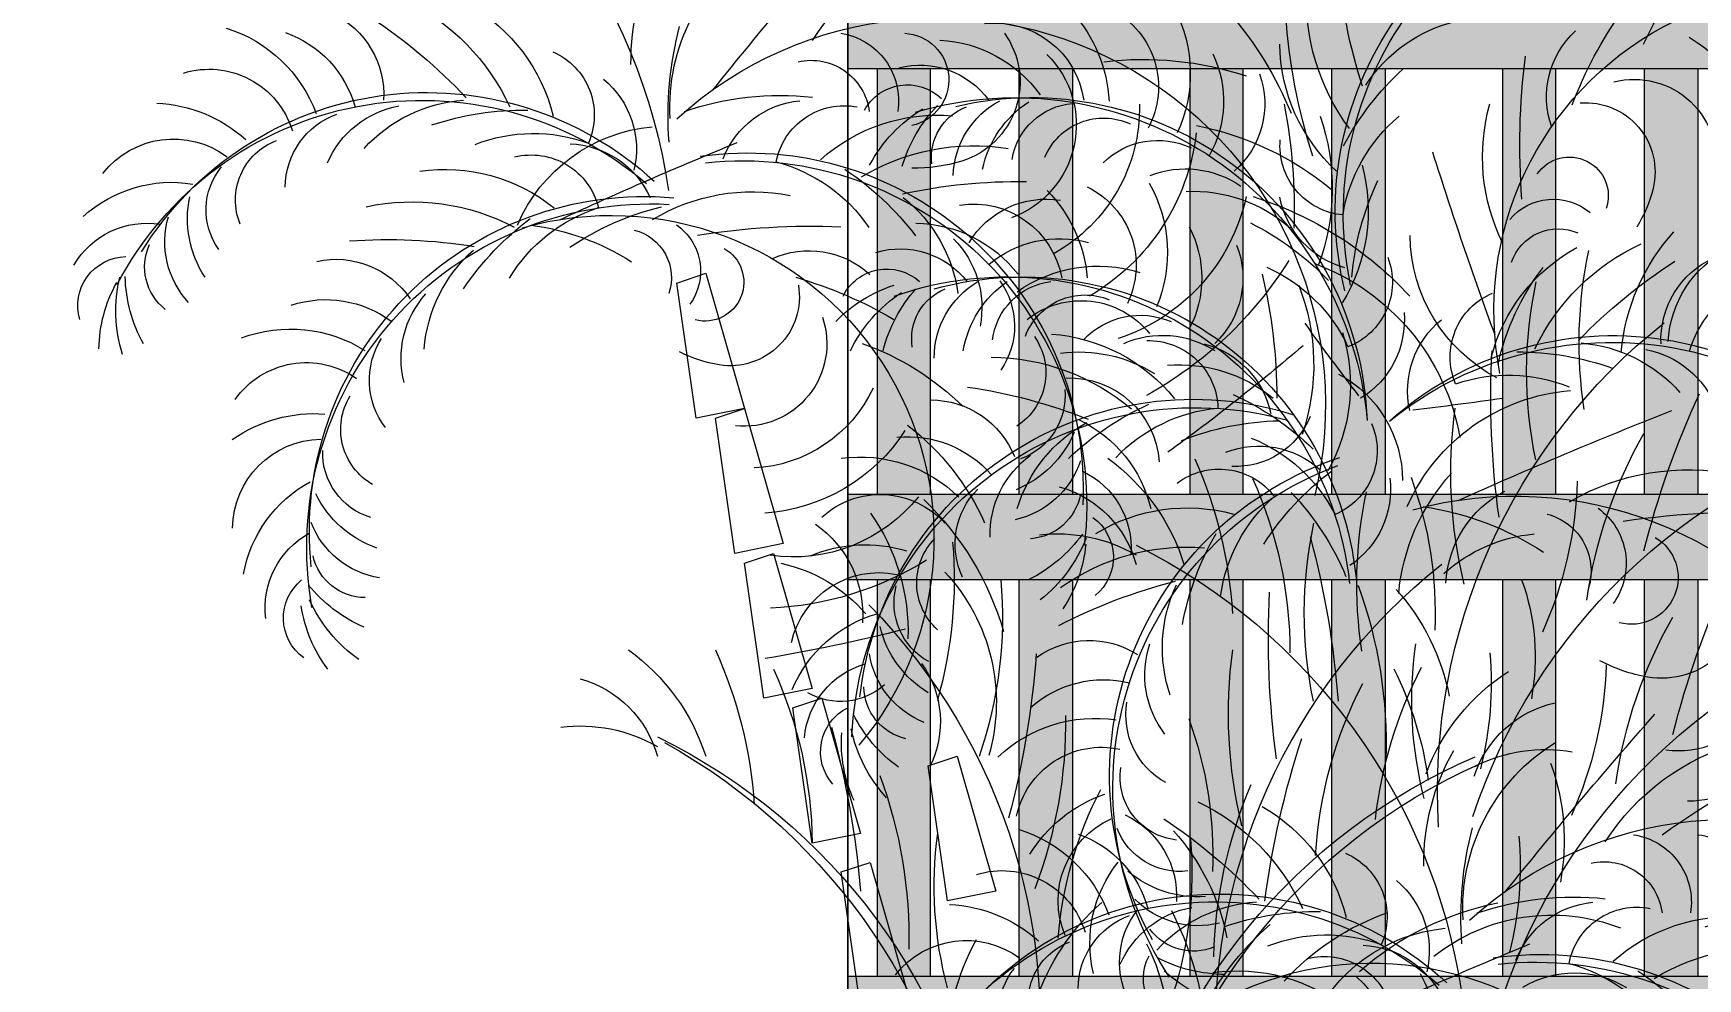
# Model space of a CAD drawing. Header units: metres. Extents: x -44 to 358, y -246 to 48.
# Drawn here: x 187.304 to 188.866, y 6.093 to 6.98 of the extents above; entities that cross this region are included whole.
import ezdxf

# ---------------------------------------------------------------- set-up
doc = ezdxf.new("R2010")
doc.units = ezdxf.units.M
doc.header["$LTSCALE"] = 0.3
doc.header["$PDMODE"] = 3
for name, color, linetype, lineweight in [('A-COLS', 7, 'Continuous', 9), ('A-GLAZ-CURT', 7, 'Continuous', 9), ('A-GLAZ-CWMG', 7, 'Continuous', 9), ('EL2', 135, 'Continuous', 9), ('madera', 33, 'Continuous', 0)]:
    doc.layers.add(name, color=color, linetype=linetype, lineweight=lineweight)
doc.layers.add('DIMENSIONES', color=7, linetype='Continuous')
doc.layers.add('matas', color=74, linetype='Continuous', lineweight=0, transparency=0.6)
doc.layers.add('PUERTA', color=2, linetype='Continuous', plot=False)
doc.styles.add('ESC100-2mm', font='arial.ttf', dxfattribs={"height": 0.15})
doc.dimstyles.new('DIMS100', dxfattribs={"dimtxt": 0.15, "dimasz": 0.2, "dimexe": 0.1, "dimexo": 0.1, "dimgap": 0.05, "dimtad": 2, "dimzin": 4, "dimdsep": 46, "dimtxsty": 'ESC100-2mm', "dimblk": 'DOTSMALL', "dimcen": 0.1, "dimdle": 0.1, "dimclrd": 256, "dimclre": 256, "dimclrt": 1, "dimadec": 0, "dimazin": 0, "dimtfac": 1, "dimtix": 1, "dimtmove": 2, "dimatfit": 3, "dimfxl": 1, "dimtolj": 1, "dimtzin": 0, "dimlwd": -1, "dimarcsym": 0})

# ---------------------------------------------------------------- blocks, each defined once
blk = doc.blocks.new('_DotSmall')
at = {"layer": 'PUERTA', "color": 0, "linetype": 'Continuous', "const_width": 0.5}
blk.add_lwpolyline([(-0.0625, 0, 1), (0.0625, 0, 1)], format="xyb", close=True, dxfattribs=at)
blk = doc.blocks.new('*D1065')
at = {"layer": 'DEFPOINTS', "color": 0, "transparency": 16777216}
for p in [(188.6487, 15.0119), (171.9118, 5.5939), (172.5727, 5.5939)]:
    blk.add_point(p, dxfattribs=at)
at = {"layer": 'DIMENSIONES', "transparency": 16777216}
blk.add_line((171.9118, 15.1119), (171.9118, 5.4939), dxfattribs=at)
at = {"layer": 'DIMENSIONES', "lineweight": -2, "transparency": 16777216}
for p, q in [((172.0118, 15.0119), (171.9118, 15.0119)), ((172.0118, 5.5939), (171.9118, 5.5939))]:
    blk.add_line(p, q, dxfattribs=at)
at = {"layer": 'DIMENSIONES', "transparency": 16777216, "xscale": 0.2, "yscale": 0.2, "zscale": 0.2}
for p, rotation in [((171.9118, 15.0119), 90), ((171.9118, 5.5939), 270)]:
    blk.add_blockref('_DotSmall', p, dxfattribs=dict(at, rotation=rotation))
at = {"layer": 'DIMENSIONES', "color": 5, "transparency": 16777216, "insert": (171.7852, 10.3029), "char_height": 0.15, "attachment_point": 5, "rotation": 90, "style": 'ESC100-2mm'}
blk.add_mtext('\\A1;9.42', dxfattribs=at)
blk = doc.blocks.new('A$C65AF79D4')
at = {"layer": 'matas'}
for p, q in [((1525.8, 1611.7), (1487.7, 1478.3)), ((1554.4, 1602.1), (1525.8, 1611.7)), ((1535.4, 1468.7), (1554.4, 1602.1)), ((1487.7, 1478.3), (1449.5, 1344.9)), ((1487.7, 1478.3), (1535.4, 1468.7)), ((1516.3, 1468.7), (1487.7, 1478.3)), ((1497.2, 1335.3), (1516.3, 1468.7)), ((1459.1, 1335.3), (1420.9, 1201.9)), ((1449.5, 1344.9), (1497.2, 1335.3)), ((1487.7, 1325.8), (1459.1, 1335.3)), ((1468.6, 1192.4), (1487.7, 1325.8)), ((1420.9, 1201.9), (1468.6, 1192.4)), ((1411.4, 1192.4), (1373.2, 1059)), ((1440, 1182.9), (1411.4, 1192.4)), ((1420.9, 1049.4), (1440, 1182.9)), ((1277.9, 1135.2), (1239.7, 1001.8)), ((1306.5, 1125.7), (1277.9, 1135.2)), ((1287.4, 992.3), (1306.5, 1125.7)), ((1373.2, 1059), (1420.9, 1049.4)), ((1363.7, 1030.4), (1325.6, 897)), ((1392.3, 1020.9), (1363.7, 1030.4)), ((1373.2, 887.5), (1392.3, 1020.9)), ((1239.7, 1001.8), (1287.4, 992.3))]:
    blk.add_line(p, q, dxfattribs=at)
for centre, radius, start, end in [((365.2, 1907.4), 590, 342.218, 37.2534), ((2145.9, 1605.8), 590, 116.4241, 171.4596), ((557.7, 1669.7), 339.3, 348.1446, 91.2295), ((574.4, 1673.3), 330.6, 346.1854, 87.2635), ((-2378.9, -1334.7), 4997.2, 38.7401, 41.3644), ((1226.4, 1717.4), 230.5, 32.6053, 74.6687), ((1368.3, 1775.6), 192.9, 356.7038, 58.2816), ((354.1, 1726), 270.9, 24.352, 49.3909), ((1375.8, 1820.7), 223.8, 359.2127, 29.7457), ((372.8, 1960.3), 531.2, 342.0282, 355.3213), ((429.8, 1574.6), 318.7, 348.8402, 134.6096), ((717.9, 1883.1), 215.6, 323.3826, 3.3335), ((1186.6, 1808.8), 138.7, 152.6004, 204.9272), ((1844.5, 1725.7), 173.2, 119.5823, 166.2721), ((1915.3, 1686.4), 215.6, 115.5398, 155.4907), ((274.2, 1626.4), 425, 20.8683, 35.1075), ((752.1, 1718.6), 145.8, 32.7526, 76.7092), ((1297, 1481.4), 382.4, 47.675, 193.4443), ((1271.7, 1638.8), 348.7, 139.0081, 157.9474), ((1165.2, 1795.6), 85.9, 118.1264, 208.1711), ((1268.8, 1774.6), 140.9, 137.8284, 177.1563), ((1240.8, 1770.1), 88.6, 83.3655, 171.9334), ((1214.3, 1767), 348.7, 355.7302, 14.6694), ((2149.6, 1421.5), 531.2, 123.552, 136.8451), ((1932, 1788), 88.6, 115.3589, 183.5448), ((624.4, 1725.7), 137.2, 119.954, 181.9048), ((607.7, 1785.7), 88.9, 340.3764, 47.2716), ((1301.4, 1712.5), 129.5, 92.9222, 144.4379), ((1297.8, 1800.7), 82, 144.2541, 252.6427), ((1332.2, 1802.6), 46.1, 93.356, 257.8398), ((1403.1, 1782), 67.4, 98.9374, 188.9654), ((1976.8, 1746.3), 109.2, 109.4857, 164.3414), ((2040.2, 1721.3), 138.7, 107.3811, 159.7079), ((35.9, 1738.2), 687, 355.5359, 7.3434), ((786.5, 1840), 173.2, 312.6012, 359.291), ((1094.5, 1497.7), 325.1, 83.1868, 108.2256), ((1124.3, 1781.5), 109.2, 154.705, 209.5607), ((1258, 1758.1), 97.7, 134.7075, 249.8404), ((1704.2, 1767.8), 68.4, 113.7259, 203.7349), ((644.5, 1603), 285.9, 28.0585, 47.3288), ((1063.1, 1779), 88.6, 160.5782, 228.7641), ((1314.6, 1733.4), 83.8, 75.5848, 144.1444), ((1422, 1764), 57.9, 77.3653, 172.5769), ((2015.7, 1727.2), 85.9, 72.907, 162.9518), ((610.3, 1721.7), 81.4, 75.8728, 191.0057), ((1327, 1749.3), 48.4, 28.7904, 133.9232), ((1800.9, 1459.5), 330.6, 31.6098, 132.6879), ((1684.3, 1734.1), 90.1, 129.7822, 193.326), ((657.8, 1711.7), 68.3, 85.4194, 193.8079), ((567.6, 1726.6), 192.1, 333.7706, 15.8339), ((1204, 1454.5), 330.6, 76.8291, 177.9073), ((1220.6, 1436.7), 348.3, 73.5747, 175.0661), ((1476.5, 1675.3), 531.2, 168.7713, 182.0644), ((1262.7, 1775), 164.7, 178.7887, 240.7396), ((1158.3, 1713.3), 66.3, 9.324, 84.9864), ((1149.2, 1692.3), 106, 12.0421, 56.8154), ((1194.1, 1704.8), 87.8, 2.2514, 61.5427), ((1249.9, 1726), 53.4, 353.4074, 69.612), ((1192.3, 1676.5), 145.5, 16.3067, 43.7906), ((1235.2, 1649.3), 146.4, 28.2155, 58.4665), ((1389.2, 1708.7), 68.4, 10.7733, 100.7824), ((1452.2, 1494.3), 292.9, 71.1455, 96.184), ((1424.7, 1692.2), 90.1, 21.1823, 84.7261), ((1805.8, 1443.1), 339.3, 27.6438, 130.7287), ((1754.8, 1637), 145.8, 42.1641, 86.1207), ((1811.1, 1682.8), 95.7, 23.3914, 79.5765), ((2073.7, 1638.9), 140.9, 92.6091, 131.937), ((739.5, 1644.1), 159.8, 9.0852, 50.0839), ((1123.5, 1695.6), 215.6, 160.7592, 200.7101), ((1099, 1464.7), 298.3, 101.0254, 129.6323), ((1133.4, 1702.2), 62.7, 22.7302, 114.5711), ((1297.4, 1594.6), 173.2, 48.2361, 94.9259), ((1705.5, 1486.9), 285.9, 71.5445, 90.8148), ((1863.7, 1696.5), 76.8, 0.1277, 70.1807), ((891.1, 1737.4), 68.4, 275.1384, 5.1474), ((1255.7, 1775), 215.1, 186.5578, 239.7058), ((1079.9, 1666.1), 76.8, 45.3471, 115.4), ((-81.1, -2113.8), 4164.3, 65.1381, 67.7623), ((1563.7, 1596.2), 160.8, 23.1018, 84.6795), ((1695.6, 1589.9), 159.8, 68.7894, 109.7881), ((1927, 1684.1), 62.7, 337.5109, 69.3518), ((2050.9, 1655.6), 88.6, 38.1462, 126.7141), ((674, 1688), 38.4, 34.5212, 199.0051), ((-3163.5, 2981.3), 4164.3, 339.9054, 342.5296), ((1484.2, 1399.9), 330.6, 81.8203, 182.8985), ((1261.3, 1522), 215.6, 59.0175, 98.9684), ((1662.9, 1649.4), 90.1, 92.1218, 155.6656), ((1698, 1660.1), 68.4, 76.0655, 166.0746), ((1045.7, 1673), 173.2, 164.8016, 211.4914), ((1052.7, 1619.1), 95.7, 68.6107, 124.7958), ((1489.4, 1383.5), 339.3, 83.7795, 186.8644), ((1319.5, 1869.9), 154.5, 252.6427, 271.1094), ((1547.2, 1476.5), 285.9, 123.6935, 142.9638), ((1497, 1567), 159.8, 104.7201, 145.7188), ((1783.4, 1541), 173.2, 81.922, 128.6118), ((1952.4, 1674.2), 66.3, 324.1047, 39.7671), ((716.5, 1726.1), 128.8, 193.8079, 212.2747), ((615.3, 1585.3), 274.2, 4.7294, 25.4537), ((1045.5, 1546.9), 145.8, 87.3834, 131.34), ((1209.1, 1632.2), 138.7, 150.4675, 202.7943), ((1187.2, 1619.7), 85.9, 115.9935, 206.0382), ((1289.9, 1594.9), 140.9, 135.6956, 175.0235), ((1218.3, 1171.1), 531.2, 77.6632, 90.9562), ((1479.4, 1500.1), 192.1, 59.0032, 101.0666), ((2052.6, 1572), 129.5, 47.7029, 99.2186), ((689.9, 1628.6), 56.2, 40.1027, 130.1306), ((1093.8, 1347.2), 356.9, 107.6105, 137.2914), ((871.2, 1703.8), 90.1, 285.5473, 349.0911), ((1178.6, 1727.8), 190.1, 192.2619, 251.757), ((1261.9, 1591.5), 88.6, 81.2326, 169.8005), ((1190.1, 1596.3), 88.6, 30.9634, 99.1493), ((1421.6, 1572.2), 145.8, 128.3876, 172.3442), ((1586.2, 1356.9), 330.6, 353.9494, 95.0276), ((1580.1, 1340.9), 339.3, 349.9834, 93.0684), ((1505.5, 1410.7), 274.2, 55.7592, 76.4836), ((1582.6, 1524.4), 159.8, 31.129, 72.1277), ((1815.5, 1466.6), 215.6, 77.8795, 117.8304), ((1931, 1665.8), 106, 326.8228, 11.596), ((1117.3, 1406.2), 285.9, 116.7638, 136.0341), ((1320.3, 1531.6), 129.5, 90.7893, 142.305), ((1619.4, 1350.1), 318.7, 74.0729, 219.8422), ((1423.6, 971.2), 687, 80.7686, 92.576), ((1587.2, 1613.8), 56.2, 125.3353, 215.3633), ((1730.5, 1417.3), 244.1, 97.5434, 122.582), ((1527.5, 1436.9), 285.9, 33.8841, 53.1544), ((1971.6, 1642.8), 87.8, 317.0321, 16.3234), ((2076.7, 1577.4), 83.8, 30.3655, 98.925), ((418.9, 1515.4), 204.9, 5.2091, 42.0881), ((685.2, 1607.3), 48.3, 18.5305, 113.7422), ((670.3, 1650.6), 160.8, 297.8691, 359.4469), ((1145.8, 1607.1), 109.2, 152.5721, 207.4279), ((1176.7, 1536.6), 109.2, 50.1668, 105.0225), ((1349.2, 1578.1), 95.7, 134.9317, 191.1169), ((1608, 1607.4), 48.3, 103.7632, 198.9748), ((1839.1, 1113.8), 531.2, 85.8916, 99.1847), ((467.9, 1538.8), 108.7, 2.8748, 62.3698), ((495.1, 1546.2), 88.6, 357.2769, 65.4628), ((513.2, 1444.8), 215.6, 25.331, 65.2819), ((225.4, 1543.4), 439, 351.3348, 11.9587), ((583.5, 1485.2), 173.2, 14.5496, 61.2394), ((917, 1603), 68.4, 158.9452, 248.9543), ((1084.6, 1606.9), 88.6, 158.4453, 226.6312), ((1334.2, 1552), 83.8, 73.4519, 142.0115), ((1423.9, 1545), 88.9, 65.6091, 132.5042), ((1526.7, 1602.9), 38.4, 119.7539, 284.2378), ((1658.2, 1525.5), 145.8, 4.5037, 48.4603), ((1890.7, 1536.9), 88.6, 77.6985, 145.8844), ((2025.9, 1618.1), 53.4, 308.1881, 24.3927), ((2096.8, 1579.8), 48.4, 343.571, 88.7039), ((282.7, 1176.7), 531.2, 43.9766, 57.2697), ((505.9, 1469.5), 244.1, 12.3107, 37.3493), ((1003.6, 1410.3), 225.1, 110.4249, 169.9201), ((1037.3, 1471.7), 159.8, 114.0087, 155.0074), ((1278.9, 1829.5), 387, 212.0211, 240.9611), ((1493.8, 1488), 531.2, 166.6384, 179.9315), ((1138.7, 1480.1), 138.7, 54.8004, 107.1271), ((1347.2, 1567.5), 48.4, 26.6575, 131.7904), ((450.8, 1503.9), 109.2, 16.4803, 71.336), ((297.2, 1514.6), 419, 348.035, 12.2414), ((1213.3, 1277.5), 330.6, 74.6962, 175.7744), ((1228.1, 1268.9), 339.3, 70.7302, 173.8152), ((1141.8, 1521.4), 215.6, 158.6263, 198.5772), ((1177.2, 1537.8), 66.3, 7.1912, 82.8535), ((1298.1, 1559.6), 76.8, 144.3276, 214.3805), ((1167.4, 1517.1), 106, 9.9092, 54.6825), ((1212.7, 1527.9), 87.8, 0.1185, 59.4098), ((1269.3, 1547), 53.4, 351.2746, 67.4792), ((1209.8, 1499.7), 145.5, 14.1738, 41.6577), ((1251.7, 1470.9), 146.4, 26.0826, 56.3336), ((1298, 1468.5), 138, 43.7946, 72.2348), ((1554.9, 1199.4), 425, 106.1009, 120.3401), ((1501.8, 1588.8), 68.3, 170.652, 279.0406), ((1953, 1612.3), 145.5, 331.0874, 358.5713), ((1961.2, 1574.5), 146.4, 342.9962, 13.2472), ((1986.3, 1535.3), 138, 0.7082, 29.1484), ((723.2, 1529.2), 68.4, 337.0868, 67.0959), ((1155.5, 1498.8), 85.9, 51.5565, 141.6012), ((1151.9, 1527.6), 62.7, 20.5973, 112.4383), ((1730.7, 1527.4), 95.7, 345.731, 41.9161), ((1900.7, 1476.5), 109.2, 71.8253, 126.6811), ((214.1, 1100.4), 590, 356.5728, 51.6083), ((743.5, 1495.8), 90.1, 347.4958, 51.0395), ((926.9, 1565.2), 90.1, 175.0015, 238.5453), ((-1714.8, 3469.4), 3264.5, 322.6928, 324.2547), ((1097.2, 1493.5), 76.8, 43.2142, 113.2671), ((1487.8, 1542.2), 81.4, 161.1055, 276.2383), ((632.2, 1195.2), 348.3, 50.9749, 152.4663), ((630.9, 1219.6), 330.6, 48.1338, 149.212), ((1063.2, 1501.7), 173.2, 162.6688, 209.3586), ((1089.1, 1476.9), 68.4, 88.5031, 178.5122), ((1075.4, 1454.8), 95.7, 66.4778, 122.6629), ((1198.1, 1379.1), 173.2, 94.3596, 141.0494), ((1253.1, 1513.5), 62.7, 145.1564, 236.9974), ((1780.8, 1506.2), 76.8, 322.4674, 32.5203), ((1935.6, 1418), 138.7, 69.7207, 122.0475), ((617.4, 1442.7), 95.7, 101.2452, 157.4304), ((674.4, 1397.7), 145.8, 94.7011, 138.6576), ((725.8, 1248.3), 285.9, 90.0069, 109.2773), ((-121.3, 1489.3), 872.8, 352.2078, 3.0234), ((2349, 3193.5), 2174.4, 229.4951, 233.9681), ((1056.8, 1454.9), 90.1, 104.5595, 168.1032), ((1157.7, 1393.2), 140.9, 82.5712, 121.8991), ((1245.4, 1313.3), 215.6, 90.3171, 130.268), ((1462.3, 1287.3), 270.9, 109.5847, 134.6235), ((1492.3, 1648.5), 128.8, 279.0406, 297.5073), ((734.2, 1351.5), 159.8, 71.0336, 112.0323), ((957.7, 1407.1), 119.1, 118.0411, 179.9919), ((1058.4, 1375.6), 145.8, 85.2505, 129.2071), ((1919.8, 1437.7), 85.9, 35.2467, 125.2914), ((657.4, 1303.8), 192.9, 23.807, 85.3848), ((1167.1, 1419.9), 88.6, 87.7942, 176.3621), ((1344.5, 973.9), 531.2, 98.3293, 111.6224), ((1237.7, 1491), 66.3, 174.7411, 250.4035), ((1485, 1556.6), 137.2, 205.1866, 267.1375), ((-246.4, 1126.6), 872.8, 13.9938, 24.8094), ((1206.5, 4719.2), 3264.5, 261.7864, 263.3482), ((325.2, 1415.1), 465.8, 346.3107, 7.8284), ((1124.9, 1232.3), 285.9, 114.6309, 133.9012), ((1045.2, 1156.8), 330.6, 6.387, 107.4652), ((1042.7, 1139.8), 339.3, 2.4211, 105.506), ((1005.6, 1319.6), 159.8, 43.5667, 84.5654), ((970.6, 1222.2), 285.9, 46.3217, 65.5921), ((1303.8, 1398.1), 88.6, 90.1362, 158.3221), ((1823.2, 1457.7), 62.7, 299.8505, 31.6915), ((-1261.3, -3172.1), 4997.2, 65.8433, 68.4675), ((932, 1436.5), 68.4, 156.8123, 246.8214), ((1002.9, 1500), 78.9, 202.1645, 272.9337), ((954.8, 1192), 274.2, 68.1969, 88.9212), ((1213, 1349.9), 129.5, 115.2896, 166.8053), ((1079.2, 1337), 145.8, 16.9414, 60.8979), ((1477.9, 1264.3), 248.6, 127.4233, 156.0302), ((1911.9, 1332.3), 140.9, 54.9488, 94.2767), ((209.3, 889.9), 590, 18.3589, 73.3943), ((195.7, 1223.4), 465.8, 8.0967, 29.6144), ((1047.3, 1300.8), 159.8, 111.8758, 152.8745), ((1260, 1496.2), 106, 202.9122, 247.6855), ((1326.6, 1341.3), 109.2, 84.263, 139.1187), ((1479.8, 1554), 179.3, 212.9558, 266.1037), ((1903.9, 1359.4), 88.6, 0.4858, 89.0537), ((796.9, 1115.9), 330.6, 330.6496, 71.7278), ((980.4, 1351.1), 90.1, 68.822, 132.3658), ((1444.7, 1250.6), 439, 156.0737, 176.6976), ((1249.6, 1263.3), 204.9, 125.9443, 162.8233), ((1149.6, 1354.4), 95.7, 358.1686, 54.3538), ((1373.3, 1291.7), 138.7, 82.1584, 134.4851), ((1837.3, 1434.3), 66.3, 286.4444, 2.1067), ((557.6, 1187.3), 230.5, 59.7085, 101.7719), ((638.3, 1277.2), 204.9, 5.2091, 42.0881), ((785, 1103.6), 339.3, 326.6836, 69.7686), ((744.1, 1197.2), 274.2, 32.4594, 53.1838), ((1019.5, 1350.1), 68.4, 52.7657, 142.7748), ((1190.1, 1340.7), 83.8, 115.5832, 184.1427), ((1239.7, 1454.2), 87.8, 198.1848, 257.4762), ((1055.4, 1417.6), 389.2, 181.6466, 204.2836), ((687.3, 1300.5), 108.7, 2.8748, 62.3698), ((1195.6, 1276.4), 389.2, 159.8606, 182.4975), ((940.5, 1398.4), 90.1, 172.8686, 236.4124), ((444.7, 1305.1), 439, 351.3348, 11.9587), ((1368.6, 1237.3), 419, 155.791, 179.9974), ((1206.5, 1296.4), 108.7, 105.6626, 165.1576), ((1203.1, 1344.5), 76.8, 334.905, 44.9579), ((1854.2, 1292.1), 129.5, 10.0425, 61.5582), ((727.9, 1009.4), 382.4, 74.7781, 220.5475), ((685.4, 1325.4), 67.4, 126.0406, 216.0685), ((860.2, 1091.6), 292.9, 98.2486, 123.2872), ((1147.2, 1206.5), 274.2, 136.506, 157.2304), ((859.8, 1271.2), 159.8, 7.8292, 48.8279), ((1050.8, 1207), 173.2, 58.6222, 105.312), ((1208.9, 1403.1), 53.4, 190.1155, 266.3201), ((1517.5, 1174.7), 297.4, 134.0084, 163.6893), ((1353.6, 1307.5), 85.9, 47.6843, 137.729), ((1439.8, 1490.2), 158.4, 218.6598, 278.1549), ((1815.3, 1440.7), 106, 289.1624, 333.9357), ((498.6, 551.8), 824.4, 81.4738, 93.2813), ((710.5, 1318), 57.9, 104.4684, 199.6801), ((516.5, 1276.3), 419, 348.035, 12.2414), ((1172.2, 1331.4), 48.4, 125.8043, 230.9372), ((1531.2, 1257.7), 204.9, 145.0462, 181.9252), ((1479.7, 1274.8), 108.7, 124.7645, 184.2595), ((1833.3, 1397.7), 87.8, 279.3717, 338.663), ((612.9, 1311.4), 46.1, 120.4591, 284.943), ((694.6, 1201.2), 153.9, 47.8771, 84.7202), ((1772.7, 1125.8), 872.8, 165.009, 175.8246), ((774.6, 1212.6), 285.9, 10.5843, 29.8546), ((1178.7, 1200.7), 153.9, 83.3122, 120.1553), ((1287, 1403.9), 146.4, 201.2611, 231.5121), ((1272.2, 1439.6), 145.5, 215.937, 243.4208), ((1719.8, 1309.5), 439, 175.1757, 195.7995), ((1255, 1306.2), 62.7, 312.2881, 44.1291), ((1876.6, 1281.7), 83.8, 352.7051, 61.2647), ((1363.9, 814.9), 590, 116.4241, 171.4596), ((1050.9, 1126), 215.6, 54.5797, 94.5306), ((1288.4, 1357.3), 138, 185.3599, 213.8001), ((1368.5, 1202.9), 140.9, 67.3864, 106.7143), ((1861.2, 1345), 53.4, 270.5278, 346.7324), ((433.5, 862.1), 590, 356.5728, 51.6083), ((1426.8, 1188.4), 187.6, 136.8228, 196.318), ((1476.9, 1603.3), 322.5, 238.419, 267.359), ((1354.9, 1227.7), 88.6, 12.9234, 101.4913), ((1484.7, 1175.3), 153.9, 102.4142, 139.2573), ((583.2, 1294.1), 82, 171.3573, 279.7458), ((-275, 945.5), 872.8, 13.9938, 24.8094), ((931.5, 1233), 223.8, 160.0727, 190.6057), ((1012, 1150.9), 223.8, 138.2867, 168.8197), ((1320.5, 1145.8), 465.8, 160.204, 181.7217), ((98.1, 1251), 872.8, 352.2078, 3.0234), ((929.7, 1242.3), 145.8, 341.2039, 25.1605), ((933, 792.6), 531.2, 62.5918, 75.8849), ((1652.2, 1272), 419, 174.8929, 199.0993), ((1273.8, 1286.5), 66.3, 298.882, 14.5444), ((1805, 1396), 145.5, 293.427, 320.9109), ((1894, 1271.4), 48.4, 305.9107, 51.0436), ((1786, 871.3), 590, 135.526, 190.5615), ((1783.4, 1350), 146.4, 305.3358, 335.5868), ((1788.4, 1304), 138, 323.0478, 351.488), ((180.7, 708.9), 590, 18.3589, 73.3943), ((567.1, 1238), 97.7, 161.8107, 276.9436), ((167.1, 1042.3), 465.8, 8.0967, 29.6144), ((1320.9, 1151.3), 129.5, 22.4802, 73.9959), ((1147.8, 1160.8), 88.6, 54.3987, 122.5846), ((1250.9, 1288), 106, 301.6, 346.3733), ((1770.4, 3017.9), 1812, 255.893, 260.366), ((1099.8, 1207.7), 348.7, 175.149, 194.0882), ((440.3, 1190.6), 389.2, 345.5349, 8.1718), ((544.5, 1176.8), 465.8, 346.3107, 7.8284), ((997.1, 1215.4), 95.7, 322.4312, 18.6164), ((2070.5, 1298.8), 872.8, 184.111, 194.9265), ((1277.7, 1249.9), 87.8, 291.8093, 351.1007), ((1916.2, 1059), 439, 155.6413, 176.2652), ((1721.2, 1073.2), 204.9, 125.5119, 162.3908), ((570.9, 1365.5), 154.5, 279.7458, 298.2126), ((1026.8, 1236.6), 389.2, 181.6466, 204.2836), ((623.3, 1046.4), 204.9, 20.4057, 57.2847), ((1158.9, 1064.9), 348.7, 153.363, 172.3022), ((429.2, 1022.7), 439, 6.5314, 27.1552), ((1393.7, 1169), 99.3, 144.439, 206.3898), ((1345, 1145.9), 83.8, 5.1428, 73.7023), ((1839.9, 1046.3), 419, 155.3585, 179.5649), ((506, 1013.7), 419, 3.2316, 27.438), ((1133.1, 1101.4), 109.2, 48.5255, 103.3813), ((1316.4, 1204.4), 53.4, 282.9654, 359.17), ((1393, 1255), 65.8, 228.5624, 299.3316), ((1678.4, 1106.6), 108.7, 105.2301, 164.7251), ((563.6, 1255.2), 164.7, 205.8919, 267.8427), ((664.5, 1081.8), 108.7, 18.0714, 77.5664), ((1034.7, 1176.1), 76.8, 299.1676, 9.2205), ((1364.2, 1139.6), 48.4, 318.3483, 63.4812), ((-3160.9, -2125.6), 4997.2, 38.7401, 41.3644), ((1414.9, 1038.2), 389.2, 159.8606, 182.4975), ((1142, 1033.8), 138.7, 46.4209, 98.7477), ((1636.7, 1169.8), 465.8, 179.3059, 200.8236), ((1250.4, 1242.1), 145.5, 305.8647, 333.3485), ((108.9, 879.6), 872.8, 7.4044, 18.2199), ((1832.1, 623.9), 590, 115.9917, 171.0271), ((1239.2, 1192.6), 146.4, 317.7734, 348.0244), ((2243.2, 931.7), 872.8, 164.5766, 175.3922), ((1254, 1148.7), 138, 335.4855, 3.9256), ((1649.8, 1011.1), 153.9, 82.8798, 119.7229), ((102.3, 387.6), 824.4, 54.3706, 66.1781), ((444.4, 926.4), 230.5, 32.6053, 74.6687), ((697.7, 987.9), 153.9, 63.0736, 99.9167), ((586.3, 984.7), 192.9, 356.7038, 58.2816), ((534.5, 592.2), 590, 11.7694, 66.8049), ((593.8, 1029.7), 223.8, 359.2127, 29.7457), ((1135.3, 1058.1), 85.9, 11.9469, 101.9916), ((1862.2, 618.5), 607.1, 119.1416, 172.4829), ((902.9, 1051.9), 223.8, 160.0727, 190.6057), ((523.9, 593), 585.5, 10.7882, 65.9581), ((1054.5, 1114.7), 62.7, 276.5507, 8.3917), ((559.2, 925), 465.8, 1.5073, 23.025), ((790.3, 924.1), 389.2, 4.6368, 27.2737), ((1791.2, 955.1), 465.8, 159.7716, 181.2893), ((1062.5, 934.8), 173.2, 119.5823, 166.2721), ((1133.3, 895.5), 215.6, 115.5398, 155.4907), ((1086.3, 964.5), 140.9, 31.649, 70.9769), ((515, 690.5), 382.4, 47.675, 193.4443), ((1367.6, 630.6), 531.2, 123.552, 136.8451), ((1150, 997.1), 88.6, 115.3589, 183.5448), ((1089.7, 992.6), 88.6, 337.186, 65.7539), ((550.2, 1011.6), 46.1, 93.356, 257.8398), ((621.1, 991.1), 67.4, 98.9374, 188.9654), ((1071.2, 1026.6), 348.7, 175.149, 194.0882), ((432.3, 976.1), 348.7, 355.7302, 14.6694), ((1231.4, 912.6), 223.8, 138.2867, 168.8197), ((1435.5, 1019.4), 389.2, 175.0572, 197.6941), ((1058.2, 1087.7), 66.3, 263.1446, 338.807), ((1194.8, 955.4), 109.2, 109.4857, 164.3414), ((1258.2, 930.4), 138.7, 107.3811, 159.7079), ((911.3, 1006.6), 389.2, 345.1024, 7.7394), ((922.2, 976.8), 68.4, 113.7259, 203.7349), ((640, 973.1), 57.9, 77.3653, 172.5769), ((1040.5, 1102.3), 106, 265.8626, 310.6359), ((1017.5, 950.4), 129.5, 346.7427, 38.2584), ((1233.7, 936.3), 85.9, 72.907, 162.9518), ((902.3, 943.2), 90.1, 129.7822, 193.326), ((607.2, 917.8), 68.4, 10.7733, 100.7824), ((670.2, 703.3), 292.9, 71.1455, 96.184), ((642.7, 901.3), 90.1, 21.1823, 84.7261), ((685.2, 699.1), 297.4, 48.7758, 78.4566), ((1018.9, 668.5), 330.6, 31.6098, 132.6879), ((1023.8, 652.1), 339.3, 27.6438, 130.7287), ((972.8, 846), 145.8, 42.1641, 86.1207), ((1040.1, 1055.7), 87.8, 256.0719, 315.3632), ((1029.1, 891.8), 95.7, 23.3914, 79.5765), ((988, 822.3), 223.8, 18.3147, 48.8476), ((1291.7, 848), 140.9, 92.6091, 131.937), ((515.4, 803.6), 173.2, 48.2361, 94.9259), ((691.2, 790.7), 187.6, 51.5901, 111.0854), ((771.2, 746.1), 248.6, 42.1907, 70.7976), ((923.5, 696), 285.9, 71.5445, 90.8148), ((792.8, 763.5), 270.9, 24.352, 49.3909), ((1378.3, 826.7), 348.7, 153.363, 172.3022), ((1033.9, 932), 83.8, 329.4053, 37.9649), ((1081.7, 905.6), 76.8, 0.1277, 70.1807), ((781.7, 805.2), 160.8, 23.1018, 84.6795), ((913.6, 799), 159.8, 68.7894, 109.7881), ((1044.8, 996.2), 53.4, 247.228, 323.4326), ((1268.9, 864.7), 88.6, 38.1462, 126.7141), ((1063.6, 844.6), 223.8, 358.7803, 29.3133), ((702.2, 608.9), 330.6, 81.8203, 182.8985), ((479.3, 731.1), 215.6, 59.0175, 98.9684), ((-863.1, -2904.7), 4164.3, 65.1381, 67.7623), ((880.9, 858.5), 90.1, 92.1218, 155.6656), ((916, 869.1), 68.4, 76.0655, 166.0746), ((1013.3, 1065.3), 145.5, 270.1273, 297.6111), ((1045.8, 915.6), 48.4, 282.6109, 27.7438), ((1291.3, 850.1), 223.8, 153.4833, 184.0162), ((1145, 893.1), 62.7, 337.5109, 69.3518), ((707.4, 592.6), 339.3, 83.7795, 186.8644), ((765.2, 685.6), 285.9, 123.6935, 142.9638), ((715, 776), 159.8, 104.7201, 145.7188), ((669.2, 822), 99.3, 59.2063, 121.1572), ((868.5, 612.2), 318.7, 348.8402, 134.6096), ((1108.9, 775.2), 322.5, 153.1864, 182.1263), ((1001.4, 750.1), 173.2, 81.922, 128.6118), ((975.3, 1031.6), 146.4, 282.036, 312.287), ((1170.4, 883.3), 66.3, 324.1047, 39.7671), ((993.1, 802.8), 158.4, 133.4271, 192.9223)]:
    blk.add_arc(centre, radius, start, end, dxfattribs=at)

msp = doc.modelspace()

# ---------------------------------------------------------------- hatches: boundary and pattern name
at = {"layer": 'madera', "transparency": 33554551}
h = msp.add_hatch(color=256, dxfattribs=at)
h.dxf.hatch_style = 1
h.paths.add_polyline_path([(190.0357707, 6.9474649), (189.9899805, 6.9474649), (189.9899805, 6.5474649), (190.0357707, 6.5474649)])
h.paths.add_polyline_path([(189.9067015, 6.9474649), (189.8566685, 6.9474649), (189.8566685, 6.5474649), (189.9067015, 6.5474649)])
h.paths.add_polyline_path([(190.0357707, 6.4674649), (189.9899805, 6.4674649), (189.9899805, 6.0951125), (190.0357707, 6.0951125)])
h.paths.add_polyline_path([(189.9067015, 6.4674649), (189.8566685, 6.4674649), (189.8566685, 6.0951125), (189.9067015, 6.0951125)])
h.paths.add_polyline_path([(189.746612, 6.4674649), (189.6965791, 6.4674649), (189.6965791, 6.0951125), (189.746612, 6.0951125)])
h.paths.add_polyline_path([(189.746612, 6.9474649), (189.6965791, 6.9474649), (189.6965791, 6.5474649), (189.746612, 6.5474649)])
h.paths.add_polyline_path([(189.6133001, 6.9474649), (189.5632671, 6.9474649), (189.5632671, 6.5474649), (189.6133001, 6.5474649)])
h.paths.add_polyline_path([(189.6133001, 6.4674649), (189.5632671, 6.4674649), (189.5632671, 6.0951125), (189.6133001, 6.0951125)])
h.paths.add_polyline_path([(189.4532106, 6.4674649), (189.4031777, 6.4674649), (189.4031777, 6.0951125), (189.4532106, 6.0951125)])
h.paths.add_polyline_path([(189.4532106, 6.9474649), (189.4031777, 6.9474649), (189.4031777, 6.5474649), (189.4532106, 6.5474649)])
h.paths.add_polyline_path([(189.3198987, 6.9474649), (189.2698657, 6.9474649), (189.2698657, 6.5474649), (189.3198987, 6.5474649)])
h.paths.add_polyline_path([(189.3198987, 6.4674649), (189.2698657, 6.4674649), (189.2698657, 6.0951125), (189.3198987, 6.0951125)])
h.paths.add_polyline_path([(189.1598092, 6.4674649), (189.1097763, 6.4674649), (189.1097763, 6.0951125), (189.1598092, 6.0951125)])
h.paths.add_polyline_path([(189.1598092, 6.9474649), (189.1097763, 6.9474649), (189.1097763, 6.5474649), (189.1598092, 6.5474649)])
h.paths.add_polyline_path([(189.0264973, 6.9474649), (188.9764643, 6.9474649), (188.9764643, 6.5474649), (189.0264973, 6.5474649)])
h.paths.add_polyline_path([(189.0264973, 6.4674649), (188.9764643, 6.4674649), (188.9764643, 6.0951125), (189.0264973, 6.0951125)])
h.paths.add_polyline_path([(188.8664078, 6.4674649), (188.8163749, 6.4674649), (188.8163749, 6.0951125), (188.8664078, 6.0951125)])
h.paths.add_polyline_path([(188.8664078, 6.9474649), (188.8163749, 6.9474649), (188.8163749, 6.5474649), (188.8664078, 6.5474649)])
h.paths.add_polyline_path([(188.7330959, 6.9474649), (188.6830629, 6.9474649), (188.6830629, 6.5474649), (188.7330959, 6.5474649)])
h.paths.add_polyline_path([(188.7330959, 6.4674649), (188.6830629, 6.4674649), (188.6830629, 6.0951125), (188.7330959, 6.0951125)])
h.paths.add_polyline_path([(188.5730064, 6.4674649), (188.5229735, 6.4674649), (188.5229735, 6.0951125), (188.5730064, 6.0951125)])
h.paths.add_polyline_path([(188.5730064, 6.9474649), (188.5229735, 6.9474649), (188.5229735, 6.5474649), (188.5730064, 6.5474649)])
h.paths.add_polyline_path([(188.4396945, 6.4674649), (188.3896615, 6.4674649), (188.3896615, 6.0951125), (188.4396945, 6.0951125)])
h.paths.add_polyline_path([(188.4396945, 6.9474649), (188.3896615, 6.9474649), (188.3896615, 6.5474649), (188.4396945, 6.5474649)])
h.paths.add_polyline_path([(188.279605, 6.9474649), (188.2295721, 6.9474649), (188.2295721, 6.5474649), (188.279605, 6.5474649)])
h.paths.add_polyline_path([(188.279605, 6.4674649), (188.2295721, 6.4674649), (188.2295721, 6.0951125), (188.279605, 6.0951125)])
h.paths.add_polyline_path([(188.1462931, 6.4674649), (188.0962601, 6.4674649), (188.0962601, 6.0951125), (188.1462931, 6.0951125)])
h.paths.add_polyline_path([(188.1462931, 6.9474649), (188.0962601, 6.9474649), (188.0962601, 6.5474649), (188.1462931, 6.5474649)])
h.paths.add_polyline_path([(188.068746, 7.0274649), (188.068746, 6.9474649), (188.1462931, 6.9474649), (188.2295721, 6.9474649), (188.279605, 6.9474649), (188.3346333, 6.9474649), (188.3896615, 6.9474649), (188.4396945, 6.9474649), (188.5229735, 6.9474649), (188.5730064, 6.9474649), (188.6280347, 6.9474649), (188.6830629, 6.9474649), (188.7330959, 6.9474649), (188.8163749, 6.9474649), (188.8664078, 6.9474649), (188.9214361, 6.9474649), (188.9764643, 6.9474649), (189.0264973, 6.9474649), (189.1097763, 6.9474649), (189.1598092, 6.9474649), (189.2148375, 6.9474649), (189.2698657, 6.9474649), (189.3198987, 6.9474649), (189.4031777, 6.9474649), (189.4532106, 6.9474649), (189.5082389, 6.9474649), (189.5632671, 6.9474649), (189.6133001, 6.9474649), (189.6965791, 6.9474649), (189.746612, 6.9474649), (189.8016403, 6.9474649), (189.8566685, 6.9474649), (189.9067015, 6.9474649), (189.9899805, 6.9474649), (190.0632848, 6.9474649), (190.0632848, 7.0274649)])
h.paths.add_polyline_path([(188.068746, 6.5474649), (188.068746, 6.4674649), (188.1462931, 6.4674649), (188.2295721, 6.4674649), (188.279605, 6.4674649), (188.3346333, 6.4674649), (188.3896615, 6.4674649), (188.4396945, 6.4674649), (188.5229735, 6.4674649), (188.5730064, 6.4674649), (188.6280347, 6.4674649), (188.6830629, 6.4674649), (188.7330959, 6.4674649), (188.8163749, 6.4674649), (188.8664078, 6.4674649), (188.9214361, 6.4674649), (188.9764643, 6.4674649), (189.0264973, 6.4674649), (189.1097763, 6.4674649), (189.1598092, 6.4674649), (189.2148375, 6.4674649), (189.2698657, 6.4674649), (189.3198987, 6.4674649), (189.4031777, 6.4674649), (189.4532106, 6.4674649), (189.5082389, 6.4674649), (189.5632671, 6.4674649), (189.6133001, 6.4674649), (189.6965791, 6.4674649), (189.746612, 6.4674649), (189.8016403, 6.4674649), (189.8566685, 6.4674649), (189.9067015, 6.4674649), (189.9899805, 6.4674649), (190.0632848, 6.4674649), (190.0632848, 6.5474649), (189.9899805, 6.5474649), (189.9067015, 6.5474649), (189.8566685, 6.5474649), (189.8016403, 6.5474649), (189.746612, 6.5474649), (189.6965791, 6.5474649), (189.6133001, 6.5474649), (189.5632671, 6.5474649), (189.5082389, 6.5474649), (189.4532106, 6.5474649), (189.4031777, 6.5474649), (189.3198987, 6.5474649), (189.2698657, 6.5474649), (189.2148375, 6.5474649), (189.1598092, 6.5474649), (189.1097763, 6.5474649), (189.0264973, 6.5474649), (188.9764643, 6.5474649), (188.9214361, 6.5474649), (188.8664078, 6.5474649), (188.8163749, 6.5474649), (188.7330959, 6.5474649), (188.6830629, 6.5474649), (188.6280347, 6.5474649), (188.5730064, 6.5474649), (188.5229735, 6.5474649), (188.4396945, 6.5474649), (188.3896615, 6.5474649), (188.3346333, 6.5474649), (188.279605, 6.5474649), (188.2295721, 6.5474649), (188.1462931, 6.5474649)])
h = msp.add_hatch(color=256, dxfattribs=at)
h.dxf.hatch_style = 1
h.paths.add_polyline_path([(193.468746, 6.0951125), (193.4422883, 6.0951125), (193.3922553, 6.0951125), (193.3089763, 6.0951125), (193.2589434, 6.0951125), (193.2039151, 6.0951125), (193.1488869, 6.0951125), (193.0988539, 6.0951125), (193.0155749, 6.0951125), (192.965542, 6.0951125), (192.9105137, 6.0951125), (192.8554855, 6.0951125), (192.8054525, 6.0951125), (192.7221735, 6.0951125), (192.6721406, 6.0951125), (192.6171123, 6.0951125), (192.5620841, 6.0951125), (192.5120511, 6.0951125), (192.4287721, 6.0951125), (192.3787392, 6.0951125), (192.3237109, 6.0951125), (192.2686827, 6.0951125), (192.2186497, 6.0951125), (192.1353707, 6.0951125), (192.0853378, 6.0951125), (192.0578236, 6.0951125), (191.9845193, 6.0951125), (191.9012403, 6.0951125), (191.8512074, 6.0951125), (191.7961791, 6.0951125), (191.7411509, 6.0951125), (191.6911179, 6.0951125), (191.6078389, 6.0951125), (191.557806, 6.0951125), (191.5027777, 6.0951125), (191.4477495, 6.0951125), (191.3977165, 6.0951125), (191.3144375, 6.0951125), (191.2644046, 6.0951125), (191.2093763, 6.0951125), (191.1543481, 6.0951125), (191.1043151, 6.0951125), (191.0210361, 6.0951125), (190.9710032, 6.0951125), (190.9159749, 6.0951125), (190.8609467, 6.0951125), (190.8109137, 6.0951125), (190.7276347, 6.0951125), (190.6776017, 6.0951125), (190.6225735, 6.0951125), (190.5675452, 6.0951125), (190.5175123, 6.0951125), (190.4342333, 6.0951125), (190.3842003, 6.0951125), (190.3291721, 6.0951125), (190.2741438, 6.0951125), (190.2241109, 6.0951125), (190.1408319, 6.0951125), (190.0907989, 6.0951125), (190.0632848, 6.0951125), (189.9899805, 6.0951125), (189.9067015, 6.0951125), (189.8566685, 6.0951125), (189.8016403, 6.0951125), (189.746612, 6.0951125), (189.6965791, 6.0951125), (189.6133001, 6.0951125), (189.5632671, 6.0951125), (189.5082389, 6.0951125), (189.4532106, 6.0951125), (189.4031777, 6.0951125), (189.3198987, 6.0951125), (189.2698657, 6.0951125), (189.2148375, 6.0951125), (189.1598092, 6.0951125), (189.1097763, 6.0951125), (189.0264973, 6.0951125), (188.9764643, 6.0951125), (188.9214361, 6.0951125), (188.8664078, 6.0951125), (188.8163749, 6.0951125), (188.7330959, 6.0951125), (188.6830629, 6.0951125), (188.6280347, 6.0951125), (188.5730064, 6.0951125), (188.5229735, 6.0951125), (188.4396945, 6.0951125), (188.3896615, 6.0951125), (188.3346333, 6.0951125), (188.279605, 6.0951125), (188.2295721, 6.0951125), (188.1462931, 6.0951125), (188.0962601, 6.0951125), (188.068746, 6.0951125), (188.068746, 6.0151125), (193.468746, 6.0151125)])

# ---------------------------------------------------------------- linework, layer by layer
at = {"layer": 'A-COLS'}
msp.add_line((188.068746, 5.5939341), (188.068746, 8.7939341), dxfattribs=at)
at = {"layer": 'A-GLAZ-CURT'}
for p, q in [((188.0962601, 6.9474649), (188.1462931, 6.9474649)), ((188.0962601, 6.9474649), (188.0962601, 6.5474649)), ((188.1462931, 6.5474649), (188.1462931, 6.9474649)), ((188.2295721, 6.9474649), (188.279605, 6.9474649)), ((188.2295721, 6.5474649), (188.2295721, 6.9474649)), ((188.279605, 6.9474649), (188.279605, 6.5474649)), ((188.3896615, 6.9474649), (188.4396945, 6.9474649)), ((188.3896615, 6.9474649), (188.3896615, 6.5474649)), ((188.4396945, 6.5474649), (188.4396945, 6.9474649)), ((188.5229735, 6.9474649), (188.5730064, 6.9474649)), ((188.5229735, 6.5474649), (188.5229735, 6.9474649)), ((188.5730064, 6.9474649), (188.5730064, 6.5474649)), ((188.6830629, 6.9474649), (188.7330959, 6.9474649)), ((188.6830629, 6.9474649), (188.6830629, 6.5474649)), ((188.7330959, 6.5474649), (188.7330959, 6.9474649)), ((188.8163749, 6.9474649), (188.8664078, 6.9474649)), ((188.8163749, 6.5474649), (188.8163749, 6.9474649)), ((188.8664078, 6.9474649), (188.8664078, 6.5474649)), ((188.1462931, 6.5474649), (188.0962601, 6.5474649)), ((188.279605, 6.5474649), (188.2295721, 6.5474649)), ((188.4396945, 6.5474649), (188.3896615, 6.5474649)), ((188.5730064, 6.5474649), (188.5229735, 6.5474649)), ((188.7330959, 6.5474649), (188.6830629, 6.5474649)), ((188.8664078, 6.5474649), (188.8163749, 6.5474649)), ((188.0962601, 6.4674649), (188.1462931, 6.4674649)), ((188.0962601, 6.4674649), (188.0962601, 6.0951125)), ((188.1462931, 6.0951125), (188.1462931, 6.4674649)), ((188.2295721, 6.4674649), (188.279605, 6.4674649)), ((188.2295721, 6.0951125), (188.2295721, 6.4674649)), ((188.279605, 6.4674649), (188.279605, 6.0951125)), ((188.3896615, 6.4674649), (188.4396945, 6.4674649)), ((188.3896615, 6.4674649), (188.3896615, 6.0951125)), ((188.4396945, 6.0951125), (188.4396945, 6.4674649)), ((188.5229735, 6.4674649), (188.5730064, 6.4674649)), ((188.5229735, 6.0951125), (188.5229735, 6.4674649)), ((188.5730064, 6.4674649), (188.5730064, 6.0951125)), ((188.6830629, 6.4674649), (188.7330959, 6.4674649)), ((188.6830629, 6.4674649), (188.6830629, 6.0951125)), ((188.7330959, 6.0951125), (188.7330959, 6.4674649)), ((188.8163749, 6.4674649), (188.8664078, 6.4674649)), ((188.8163749, 6.0951125), (188.8163749, 6.4674649)), ((188.8664078, 6.4674649), (188.8664078, 6.0951125)), ((188.0962601, 6.0951125), (188.1462931, 6.0951125)), ((188.2295721, 6.0951125), (188.279605, 6.0951125)), ((188.3896615, 6.0951125), (188.4396945, 6.0951125)), ((188.5229735, 6.0951125), (188.5730064, 6.0951125)), ((188.6830629, 6.0951125), (188.7330959, 6.0951125)), ((188.8163749, 6.0951125), (188.8664078, 6.0951125))]:
    msp.add_line(p, q, dxfattribs=at)
at = {"layer": 'A-GLAZ-CWMG'}
for p, q in [((188.068746, 6.9474649), (188.0962601, 6.9474649)), ((188.1462931, 6.9474649), (188.2295721, 6.9474649)), ((188.279605, 6.9474649), (188.3346333, 6.9474649)), ((188.3346333, 6.9474649), (188.3896615, 6.9474649)), ((188.4396945, 6.9474649), (188.5229735, 6.9474649)), ((188.5730064, 6.9474649), (188.6280347, 6.9474649)), ((188.6280347, 6.9474649), (188.6830629, 6.9474649)), ((188.7330959, 6.9474649), (188.8163749, 6.9474649)), ((188.8664078, 6.9474649), (188.9214361, 6.9474649)), ((188.0962601, 6.5474649), (188.068746, 6.5474649)), ((188.2295721, 6.5474649), (188.1462931, 6.5474649)), ((188.3346333, 6.5474649), (188.279605, 6.5474649)), ((188.3896615, 6.5474649), (188.3346333, 6.5474649)), ((188.5229735, 6.5474649), (188.4396945, 6.5474649)), ((188.6280347, 6.5474649), (188.5730064, 6.5474649)), ((188.6830629, 6.5474649), (188.6280347, 6.5474649)), ((188.8163749, 6.5474649), (188.7330959, 6.5474649)), ((188.9214361, 6.5474649), (188.8664078, 6.5474649)), ((188.068746, 6.4674649), (188.0962601, 6.4674649)), ((188.1462931, 6.4674649), (188.2295721, 6.4674649)), ((188.279605, 6.4674649), (188.3346333, 6.4674649)), ((188.3346333, 6.4674649), (188.3896615, 6.4674649)), ((188.4396945, 6.4674649), (188.5229735, 6.4674649)), ((188.5730064, 6.4674649), (188.6280347, 6.4674649)), ((188.6280347, 6.4674649), (188.6830629, 6.4674649)), ((188.7330959, 6.4674649), (188.8163749, 6.4674649)), ((188.8664078, 6.4674649), (188.9214361, 6.4674649)), ((188.068746, 6.0951125), (188.0962601, 6.0951125)), ((188.1462931, 6.0951125), (188.2295721, 6.0951125)), ((188.279605, 6.0951125), (188.3346333, 6.0951125)), ((188.3346333, 6.0951125), (188.3896615, 6.0951125)), ((188.4396945, 6.0951125), (188.5229735, 6.0951125)), ((188.5730064, 6.0951125), (188.6280347, 6.0951125)), ((188.6280347, 6.0951125), (188.6830629, 6.0951125)), ((188.7330959, 6.0951125), (188.8163749, 6.0951125)), ((188.8664078, 6.0951125), (188.9214361, 6.0951125))]:
    msp.add_line(p, q, dxfattribs=at)
at = {"layer": 'EL2'}
msp.add_line((188.068746, 8.7939341), (188.068746, 5.9939341), dxfattribs=at)

# ---------------------------------------------------------------- block references
at = {"layer": 'matas', "xscale": -0.0009516181409652221, "yscale": 0.0009516181409652221, "zscale": 0.0009516181409652221}
msp.add_blockref('A$C65AF79D4', (189.3873739, 5.2213243), dxfattribs=at)

# ---------------------------------------------------------------- dimensions: what is measured, and where the dimension line sits
at = {"layer": 'DIMENSIONES'}
dim = msp.add_linear_dim(base=(171.9117567, 5.5939341), p1=(188.6487444, 15.011925), p2=(172.5727488, 5.5939341), angle=90, dimstyle='DIMS100', override={"dimexe": 0, "dimclrt": 5, "dimfxl": 0.1, "dimfxlon": 1}, dxfattribs=at)
dim.commit()
dim.dimension.update_dxf_attribs({"geometry": '*D1065', "text_midpoint": (171.7851708, 10.3029296)})

doc.saveas('drawing.dxf')
